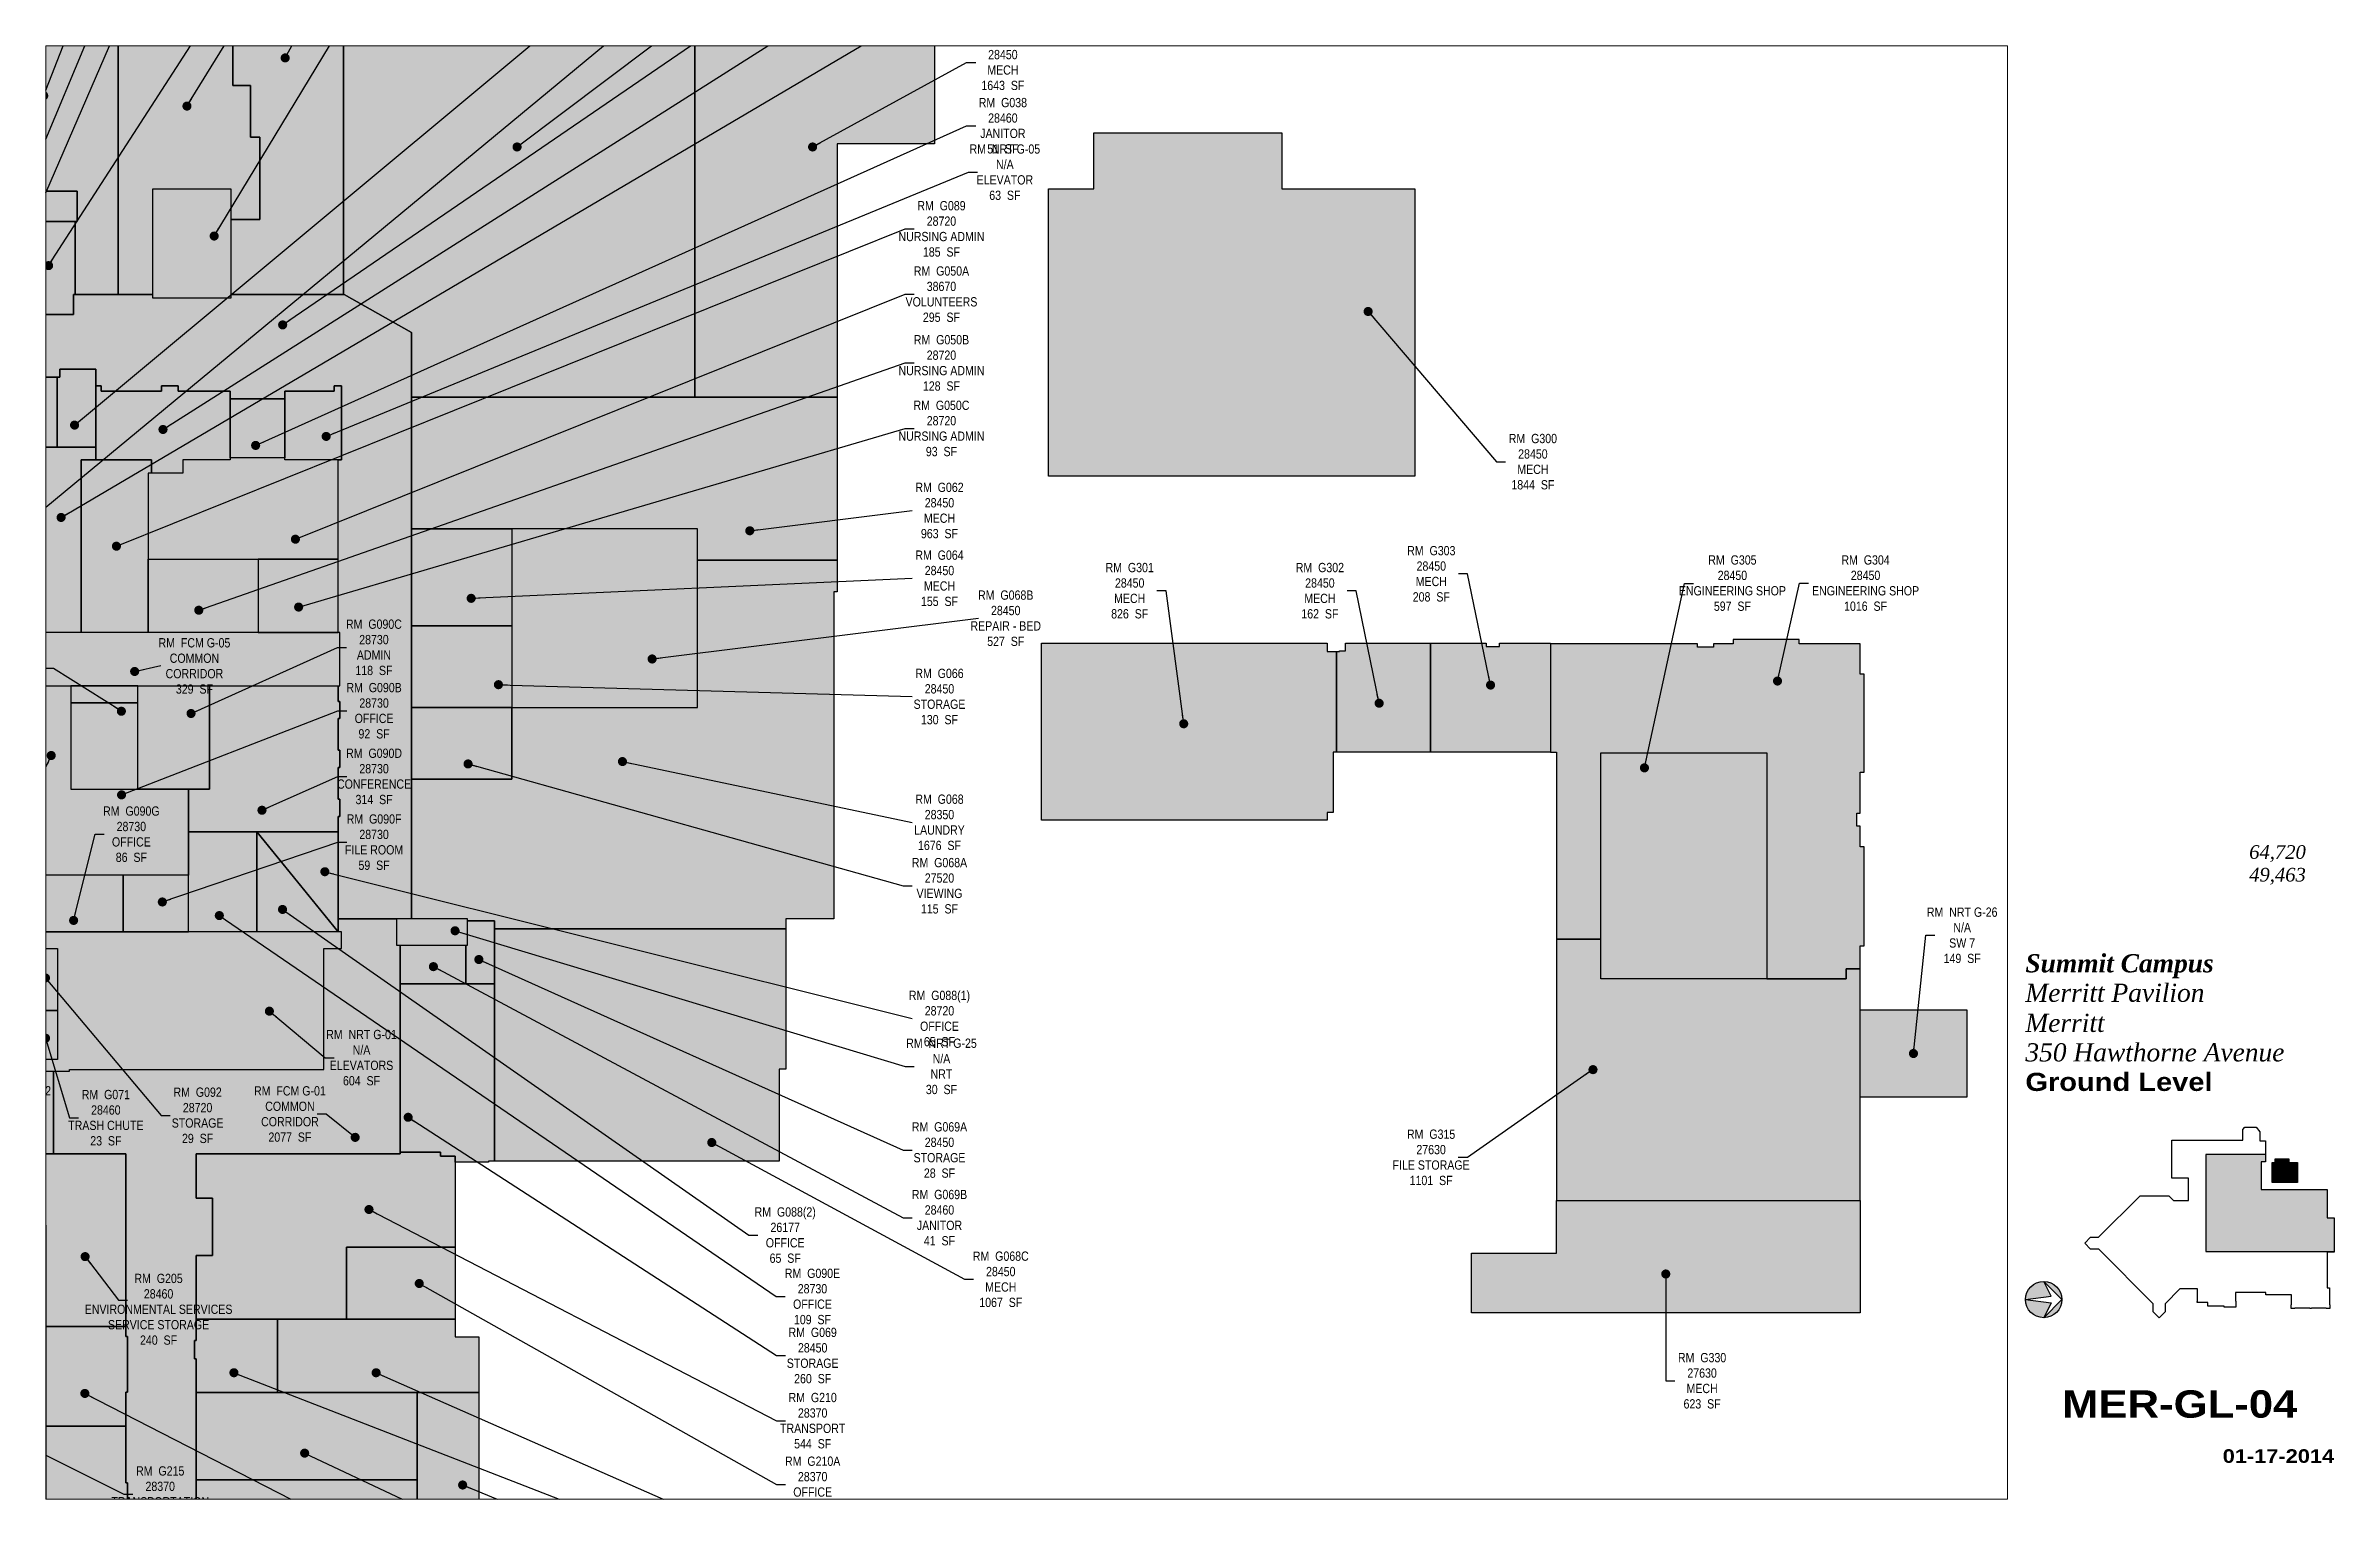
# Paper-space layout '04' of a CAD drawing. Header units: inches. Extents: x 0.9 to 16.7, y 0.5 to 10.5.
# The model-space entities are those that its viewports show. They can reach past a viewport. Long polylines and large blocks are cut down to what shows.
import ezdxf
from ezdxf.enums import TextEntityAlignment as Align

# ---------------------------------------------------------------- set-up
doc = ezdxf.new("R2010")
doc.units = ezdxf.units.IN
doc.header["$LTSCALE"] = 48
doc.header["$MEASUREMENT"] = 0
for name, color, linetype in [('0-LABEL', 3, 'Continuous'), ('1-NRT', 200, 'Continuous'), ('1-NRT-PTN', 253, 'Continuous'), ('3-FCM', 190, 'Continuous'), ('3-FCM-PTN', 9, 'Continuous'), ('4-OCC', 6, 'Continuous'), ('4-OCC-PTN', 95, 'Continuous'), ('T-8', 8, 'Continuous'), ('T-TEXT-8', 8, 'Continuous'), ('T-TTLB-TEXT', 5, 'Continuous')]:
    doc.layers.add(name, color=color, linetype=linetype)
doc.layers.add('T-VPRT', color=1, linetype='Continuous', plot=False)
doc.styles.add('ArialB', font='')
doc.styles.add('ArialN', font='ARIALN.TTF')
doc.styles.add('TimesI', font='timesi.ttf')
doc.styles.add('TimesIB', font='timesbi.ttf')
doc.styles.get('ArialB').set_extended_font_data('Arial Black')
doc.dimstyles.new('AB-220', dxfattribs={"dimscale": 220, "dimtxt": 0.070312, "dimasz": 0.0625, "dimexe": 0.0625, "dimexo": 0.125, "dimgap": 0.1875, "dimtad": 0, "dimdec": 4, "dimrnd": 0.0625, "dimzin": 0, "dimdsep": 46, "dimlunit": 4, "dimtxsty": 'ArialN', "dimblk": 'ARCHTICK', "dimcen": 0.0625, "dimclrd": 256, "dimclre": 256, "dimclrt": 256, "dimadec": 0, "dimazin": 0, "dimtfac": 1, "dimtdec": 4, "dimtofl": 0, "dimtmove": 2, "dimatfit": 3, "dimldrblk": 'DOT', "dimfxl": 0, "dimfrac": 2, "dimtolj": 1, "dimtzin": 0, "dimlwd": -1, "dimlwe": -1, "dimarcsym": 0})

# ---------------------------------------------------------------- blocks, each defined once
blk = doc.blocks.new('n-arrow')
h = blk.add_hatch(color=256)
h.paths.add_polyline_path([(0, 0.125), (0.125, 0, 0.414214)])
h.paths.add_polyline_path([(0, 0.125, 0.414214), (-0.125, 0), (0.051, 0.022)])
h = blk.add_hatch(color=256)
h.paths.add_polyline_path([(0.051, -0.022), (-0.125, 0, 0.414214), (0, -0.125)])
h.paths.add_polyline_path([(0.125, 0), (0, -0.125, 0.414214)])
for p, q in [((-0.125, 0), (0.051, 0.022)), ((-0.125, 0), (0.051, -0.022)), ((0, 0.125), (0.125, 0)), ((0.051, 0.022), (0, 0.125)), ((0, -0.125), (0.125, 0)), ((0.051, -0.022), (0, -0.125))]:
    blk.add_line(p, q)
blk.add_circle((0, 0), 0.125)
blk = doc.blocks.new('AB-TB-text')
at = {"style": 'TimesI'}
for tag, p in [('GROSS', (1.93, 4.406)), ('USEABLE', (1.93, 4.25))]:
    blk.add_attdef(tag, text='', height=0.0938, dxfattribs=at).set_placement(p, align=Align.RIGHT)
for tag, style, p in [('CAMPUS', 'TimesIB', (0, 3.75)), ('PAVILION', 'TimesI', (0, 3.547)), ('BUILDING', 'TimesI', (0, 3.34)), ('STREET', 'TimesI', (0, 3.137))]:
    blk.add_attdef(tag, text='', height=0.125, dxfattribs=dict(style=style)).set_placement(p, align=Align.TOP_LEFT)
at = {"layer": 'T-TEXT-8', "style": 'ArialB'}
blk.add_attdef('FLOOR', text='', height=0.125, dxfattribs=at).set_placement((0, 2.934), align=Align.TOP_LEFT)
blk.add_attdef('DWG#', text='', height=0.188, dxfattribs=at).set_placement((1.062, 0.749), align=Align.TOP_CENTER)
blk.add_attdef('DATE', text='', height=0.0938, dxfattribs=at).set_placement((2.125, 0.25), align=Align.RIGHT)
blk = doc.blocks.new('_ArchTick')
at = {"const_width": 0.15}
blk.add_lwpolyline([(-0.5, -0.5), (0.5, 0.5)], dxfattribs=at)
blk = doc.blocks.new('_Dot')
at = {"lineweight": -2}
blk.add_line((-0.5, 0), (-1, 0), dxfattribs=at)
at = {"const_width": 0.5}
blk.add_lwpolyline([(-0.25, 0, 1), (0.25, 0, 1)], format="xyb", close=True, dxfattribs=at)

msp = doc.modelspace()

# ---------------------------------------------------------------- hatches: boundary and pattern name
at = {"layer": '1-NRT-PTN'}
for points in [[(2803.1, 3440.9), (2691.3, 3440.9), (2691.3, 3487.4), (2729.7, 3487.4), (2729.7, 3486.9), (2803.1, 3486.9)], [(3035.1, 3079.9), (2963.3, 3079.9), (2963.3, 3059.9), (2915.9, 3059.9), (2915.9, 3079.9), (2831.6, 3079.9), (2831.6, 3192.2), (2839.6, 3192.2), (2839.6, 3184.2), (2930.8, 3184.2), (2930.8, 3192.2), (2956.1, 3192.2), (2956.1, 3184.2), (3035.1, 3184.2)], [(3118, 3079.9), (3118, 3184.2), (3192.4, 3184.2), (3192.4, 3192.2), (3203.6, 3192.2), (3203.6, 3079.9)], [(2734, 2365.5), (2724, 2365.5), (2724, 2340.2), (2773.4, 2340.2), (2773.4, 2172.1), (2724, 2172.1), (2724, 2154.5), (2773.4, 2154.5), (2791.5, 2154.5), (2791.5, 2157.1), (3176.9, 2157.1), (3176.9, 2340.2), (3203.6, 2340.2), (3203.6, 2365.5), (2734, 2365.5)], [(3286.9, 2345.3), (3394.4, 2345.3), (3394.4, 2385.1), (3286.9, 2385.1)], [(5664.5, 2115.1), (5502.9, 2115.1), (5502.9, 2247.6), (5664.5, 2247.6)]]:
    msp.add_hatch(color=256, dxfattribs=at).paths.add_polyline_path(points)
at = {"layer": '3-FCM-PTN'}
for points in [[(2448.8, 3294.6), (2442.2, 3294.6), (2442.2, 3299.9), (2797.9, 3299.9), (2797.9, 3330.5), (2917.3, 3330.5), (2917.3, 3325.2), (3036.3, 3325.2), (3036.3, 3330.5), (3207.7, 3330.5), (3309.6, 3273), (3309.6, 2385.1), (3286.9, 2385.1), (3198.4, 2385.1), (3198.4, 2540.4), (3201, 2540.4), (3201, 2566.4), (3198.4, 2566.4), (3198.4, 2614.4), (3201, 2614.4), (3201, 2640.4), (3198.4, 2640.4), (3198.4, 2688.4), (3201, 2688.4), (3201, 2714.4), (3198.4, 2714.4), (3198.4, 2738), (3201, 2738), (3201, 2818.7), (3198.4, 2818.7), (3198.4, 3079.9), (3203.6, 3079.9), (3203.6, 3191.9), (3192.4, 3192.2), (3192.4, 3184.2), (3118, 3184.2), (3118, 3172.2), (3035.1, 3172.2), (3035.1, 3184.2), (2956.1, 3184.2), (2956.1, 3192.2), (2930.8, 3192.2), (2930.8, 3184.2), (2839.6, 3184.2), (2839.6, 3192.2), (2831.6, 3192.2), (2831.6, 3217.2), (2777.1, 3217.2), (2777.1, 3205.2), (2694.1, 3205.2), (2694.1, 3217.2), (2448.8, 3217.2)], [(2613.4, 2738), (3201, 2738), (3201, 2818.7), (2613.4, 2818.7)], [(2615.8, 2451.6), (2729, 2451.6), (2729, 2365.5), (2724, 2365.5), (2724, 2340.2), (2729.3, 2340.2), (2729.3, 2172.1), (2724, 2172.1), (2724, 2154.5), (2767.6, 2154.5), (2767.6, 2029.7), (2729.3, 2029.7), (2729.3, 1921.7), (2641.2, 1921.7), (2641.2, 1915.2), (2613.6, 1915.2), (2613.6, 2025.3), (2621, 2025.3), (2621, 2107.8), (2615.8, 2107.8), (2615.9, 2451.6)], [(3201.5, 332.6), (3201.5, 228.9), (3074.9, 228.9), (3074.9, 334.4), (2876.4, 334.4), (2877.2, 957.6), (2879.8, 957.6), (2879.8, 1013.6), (2877.2, 1013.6), (2877.2, 1447.8), (2879.8, 1447.8), (2879.8, 1531.8), (2877.2, 1531.8), (2877.2, 1668.9), (2879.8, 1668.9), (2879.8, 1752.9), (2877.2, 1752.9), (2877.2, 2029.7), (2767.6, 2029.7), (2767.6, 2154.5), (2791.5, 2154.5), (2791.5, 2157.1), (3176.9, 2157.1), (3176.9, 2340.2), (3203.6, 2340.2), (3203.6, 2365.5), (3198.4, 2365.5), (3198.4, 2385.1), (3286.9, 2385.1), (3286.9, 2345.3), (3292.2, 2345.3), (3292.2, 2029.7), (2983.4, 2029.7), (2983.4, 1962.7), (3008.2, 1962.7), (3008.2, 1875.7), (2983.4, 1875.7), (2983.4, 1747.1), (2980.8, 1747.1), (2980.8, 1719.1), (2983.4, 1719.1), (2983.4, 544.3), (2990.2, 544.3), (2990.2, 407.7), (3137.6, 407.7), (3137.6, 332.6)]]:
    msp.add_hatch(color=256, dxfattribs=at).paths.add_polyline_path(points)
at = {"layer": '4-OCC-PTN'}
for color, points in [(50, [(2800.5, 3330.5), (2800.5, 3440.9), (2803.1, 3440.9), (2803.1, 3486.9), (2729.7, 3486.9), (2729.7, 3487.4), (2691.3, 3487.4), (2691.3, 3484.2), (2645.8, 3484.2), (2646, 3646.9), (2695.5, 3646.9), (2695.5, 3973.6), (2705.7, 3973.6), (2705.7, 3983.4), (2865.5, 3983.4), (2865.5, 3330.5)]), (63, [(2865.5, 3330.5), (2865.5, 3983.4), (2938.7, 3983.4), (2938.7, 3973.6), (2959.1, 3973.6), (2959.1, 3983.4), (3039, 3983.4), (3039, 3646.9), (3066, 3646.9), (3066, 3568.5), (3079.7, 3568.5), (3079.7, 3443.6), (3036.3, 3443.6), (3036.3, 3489.8), (2917.3, 3489.8), (2917.3, 3330.5)]), (202, [(3036.3, 3330.5), (3036.3, 3443.6), (3079.7, 3443.6), (3079.7, 3568.5), (3066, 3568.5), (3066, 3646.9), (3039, 3646.9), (3039, 3983.4), (3206.4, 3983.4), (3206.4, 3330.5)]), (55, [(3206.4, 3330.5), (3206.4, 3983.4), (3437.4, 3983.4), (3437.4, 3973.6), (3457.7, 3973.6), (3457.7, 3983.4), (3738.4, 3983.4), (3738.4, 3175.1), (3309.6, 3175.1), (3309.6, 3273), (3207.7, 3330.5)]), (55, [(3738.4, 3175.1), (3738.4, 3983.4), (3787.5, 3983.4), (3787.5, 3973.6), (3807.8, 3973.6), (3807.8, 3983.4), (3887.7, 3983.4), (3887.7, 3973.6), (3908.1, 3973.6), (3908.1, 3983.4), (4101.4, 3983.4), (4101.4, 3558.2), (3954.3, 3558.2), (3954.3, 3175.1)]), (55, [(4342.9, 3575.1), (4627.6, 3575.1), (4627.6, 3490.4), (4828.5, 3490.4), (4828.5, 3055.1), (4274, 3055.1), (4274, 3490.4), (4342.9, 3490.4)]), (63, [(2917.3, 3325.2), (3036.3, 3325.2), (3036.3, 3489.8), (2917.3, 3489.8)]), (50, [(2670.1, 3299.9), (2670.1, 3445), (2691.3, 3445), (2691.3, 3440.9), (2800.5, 3440.9), (2800.5, 3330.5), (2797.9, 3330.5), (2797.9, 3299.9)]), (55, [(2451, 3099.4), (2451, 3217.2), (2694.1, 3217.2), (2694.1, 3205.2), (2773.1, 3205.2), (2773.1, 3099.4)]), (62, [(2773.1, 3099.4), (2773.1, 3205.2), (2777.1, 3205.2), (2777.1, 3217.2), (2831.6, 3217.2), (2831.6, 3099.4)]), (201, [(3035.1, 3172.2), (3118, 3172.2), (3118, 3082.9), (3035.1, 3082.9)]), (55, [(3309.6, 3175.1), (3954.3, 3175.1), (3954.3, 2928), (3742.4, 2928), (3742.4, 2975.6), (3309.6, 2975.6)]), (16, [(2723.1, 3099.4), (2831.6, 3099.4), (2831.6, 3079.9), (2809.6, 3079.9), (2809.6, 2818.7), (2723.1, 2818.7)]), (55, [(3309.6, 2975.6), (3461.6, 2975.6), (3461.6, 2828.6), (3309.6, 2828.6)]), (55, [(3742.4, 2975.6), (3461.6, 2975.6), (3461.6, 2705.4), (3742.4, 2705.4)]), (131, [(3309.6, 2596.6), (3461.6, 2596.6), (3461.6, 2705.4), (3742.4, 2705.4), (3742.4, 2928), (3954.3, 2928), (3954.3, 2880.1), (3949.2, 2880.1), (3949.2, 2385.1), (3876.4, 2385.1), (3876.4, 2369.9), (3435.2, 2369.9), (3435.2, 2382.4), (3394.4, 2382.4), (3394.4, 2385.1), (3309.6, 2385.1)]), (55, [(3309.6, 2828.6), (3461.6, 2828.6), (3461.6, 2705.4), (3309.6, 2705.4)]), (55, [(5502.9, 2309.7), (5502.9, 2344.4), (5508.9, 2344.4), (5508.9, 2494.4), (5502.9, 2494.4), (5502.9, 2525.4), (5497.9, 2525.4), (5497.9, 2545.4), (5502.9, 2545.4), (5502.9, 2607.4), (5508.9, 2607.4), (5508.9, 2755.4), (5502.9, 2755.4), (5502.9, 2801.7), (5477.9, 2801.7), (5435.9, 2801.7), (5410.9, 2801.7), (5410.9, 2808.2), (5310.9, 2808.2), (5310.9, 2801.7), (5280.9, 2801.7), (5280.9, 2796.5), (5256.9, 2796.5), (5256.9, 2801.7), (5127.9, 2801.7), (5043.4, 2801.7), (5034.4, 2801.7), (5034.4, 2637.8), (5043.4, 2637.8), (5043.4, 2354.7), (5110.4, 2354.7), (5110.4, 2636.7), (5361.9, 2636.7), (5361.9, 2294.7), (5481.9, 2294.7), (5481.9, 2309.7)]), (55, [(4263.7, 2534.4), (4263.7, 2802.7), (4695.9, 2802.7), (4695.9, 2789.7), (4709.9, 2789.7), (4709.9, 2637.8), (4704.9, 2637.8), (4704.9, 2546.4), (4695.9, 2546.4), (4695.9, 2534.4)]), (55, [(4709.9, 2637.8), (4709.9, 2789.7), (4714.9, 2789.7), (4714.9, 2790.7), (4723.9, 2790.7), (4723.9, 2802.7), (4852.4, 2802.7), (4852.4, 2637.8)]), (55, [(4852.4, 2637.8), (4852.4, 2802.7), (4936.9, 2802.7), (4936.9, 2797.5), (4956.9, 2797.5), (4956.9, 2802.7), (5034.4, 2802.7), (5034.4, 2637.8)]), (222, [(2793.8, 2581.5), (2971.8, 2581.5), (2971.8, 2451.6), (2729, 2451.6), (2613.5, 2451.6), (2613.5, 2738), (2793.8, 2738)]), (222, [(2793.8, 2712.4), (2895.2, 2712.4), (2895.2, 2738), (2793.8, 2738)]), (222, [(2895.2, 2738), (3003.6, 2738), (3003.6, 2581.5), (2895.2, 2581.5)]), (222, [(2971.8, 2560.4), (2971.8, 2581.5), (3003.6, 2581.5), (3003.6, 2738), (3198.4, 2738), (3198.4, 2714.4), (3201, 2714.4), (3201, 2688.4), (3198.4, 2688.4), (3198.4, 2640.4), (3201, 2640.4), (3201, 2614.4), (3198.4, 2614.4), (3198.4, 2566.4), (3201, 2566.4), (3201, 2540.4), (3198.4, 2540.4), (3198.4, 2517.1), (2971.8, 2517.1), (2971.8, 2560.4)]), (222, [(2793.8, 2581.5), (2895.2, 2581.5), (2895.2, 2712.4), (2793.8, 2712.4)]), (11, [(3309.6, 2705.4), (3461.6, 2705.4), (3461.6, 2596.6), (3309.6, 2596.6)]), (55, [(5110.4, 2354.7), (5110.4, 2636.7), (5361.9, 2636.7), (5361.9, 2294.7), (5110.4, 2294.7)]), (222, [(2971.8, 2517.1), (3075.5, 2517.1), (3075.5, 2365.5), (2971.8, 2365.5)]), (16, [(3198.4, 2365.5), (3126.4, 2454.3), (3075.5, 2517.1), (3198.4, 2517.1)]), (105, [(3075.5, 2517.1), (3198.4, 2365.5), (3075.5, 2365.5)]), (222, [(2873, 2365.5), (2873, 2451.6), (2729, 2451.6), (2729, 2365.5), (2873, 2365.5)]), (222, [(2873, 2449), (2873, 2365.5), (2971.8, 2365.5), (2971.8, 2451.6), (2873, 2451.6)]), (55, [(3391.8, 2286.8), (3391.8, 2345.3), (3394.4, 2345.3), (3394.4, 2382.4), (3435.2, 2382.4), (3435.2, 2286.8)]), (55, [(3435.2, 2018.6), (3435.2, 2369.9), (3876.4, 2369.9), (3876.4, 2157.7), (3866.4, 2157.7), (3866.4, 2018.6)]), (10, [(2729.3, 2340.2), (2773.4, 2340.2), (2773.4, 2246.5), (2729.3, 2246.5)]), (201, [(3292.2, 2345.3), (3391.8, 2345.3), (3391.8, 2286.8), (3292.2, 2286.8)]), (150, [(5502.9, 1959), (5502.9, 2309.7), (5481.9, 2309.7), (5481.9, 2294.7), (5110.4, 2294.7), (5110.4, 2354.7), (5043.4, 2354.7), (5043.4, 1959)]), (55, [(3292.2, 2286.8), (3435.2, 2286.8), (3435.2, 2018.6), (3426.2, 2018.6), (3426.2, 2016.9), (3393.9, 2016.9), (3375.9, 2016.9), (3375.9, 2025.9), (3353.4, 2025.9), (3353.4, 2032.3), (3292.2, 2032.3)]), (201, [(2729.3, 2246.5), (2773.4, 2246.5), (2773.4, 2172.1), (2729.3, 2172.1)]), (201, [(2756.2, 1768.1), (2756.2, 1921.7), (2729.3, 1921.7), (2729.3, 2029.7), (2877.2, 2029.7), (2877.2, 1768.1)]), (58, [(3375.9, 1888.3), (3211.4, 1888.3), (3211.4, 1779.3), (2983.4, 1779.3), (2983.4, 1875.7), (3008.2, 1875.7), (3008.2, 1962.7), (2983.4, 1962.7), (2983.4, 2029.7), (3292.2, 2029.7), (3292.2, 2032.3), (3353.4, 2032.3), (3353.4, 2025.9), (3375.9, 2025.9)]), (55, [(5043.4, 1959), (5502.9, 1959), (5502.9, 1789), (4914.4, 1789), (4914.4, 1879), (5043.4, 1879)]), (58, [(2641.2, 1915.2), (2567.9, 1915.2), (2567.9, 1491.8), (2756.2, 1491.8), (2756.2, 1921.7), (2641.2, 1921.7)]), (58, [(3211.4, 1888.3), (3375.9, 1888.3), (3375.9, 1779.3), (3211.4, 1779.3)]), (201, [(2756.2, 1768.1), (2877.2, 1768.1), (2877.2, 1752.9), (2879.8, 1752.9), (2879.8, 1668.9), (2877.2, 1668.9), (2877.2, 1617.1), (2756.2, 1617.1)]), (58, [(3106.5, 1779.3), (3106.5, 1668.4), (2983.4, 1668.5), (2983.4, 1719.1), (2980.8, 1719.1), (2980.8, 1747.1), (2983.4, 1747.1), (2983.4, 1779.3)]), (58, [(3411.4, 1668.5), (3106.5, 1668.4), (3106.5, 1779.3), (3375.9, 1779.3), (3375.9, 1752.8), (3411.4, 1752.8)]), (201, [(3318, 1535.9), (2983.4, 1535.9), (2983.4, 1668.5), (3318, 1668.5)]), (201, [(3411.4, 1408.7), (3318, 1408.7), (3318, 1668.5), (3411.4, 1668.5), (3411.4, 1493.3), (3404.2, 1493.3), (3404.2, 1467.3), (3411.4, 1467.3)]), (201, [(2756.2, 1617.1), (2877.2, 1617.1), (2877.2, 1531.8), (2879.8, 1531.8), (2879.8, 1447.8), (2877.2, 1447.8), (2877.2, 1413.4), (2756.2, 1413.4)]), (201, [(2983.4, 1535.9), (3318, 1535.9), (3318, 1360.7), (2983.4, 1360.7)])]:
    msp.add_hatch(color=color, dxfattribs=at).paths.add_polyline_path(points)
h = msp.add_hatch(color=16, dxfattribs=at)
h.dxf.hatch_style = 1
h.paths.add_polyline_path([(2809.6, 3079.9), (2915.9, 3079.9), (2915.9, 3059.9), (2911, 3059.9), (2911, 2818.7), (2809.6, 2818.7)])
h = msp.add_hatch(color=63, dxfattribs=at)
h.dxf.hatch_style = 1
h.paths.add_polyline_path([(2911, 2929.5), (3198.4, 2929.5), (3198.4, 3079.9), (3118, 3079.9), (3118, 3082.9), (3035.1, 3082.9), (3035.1, 3079.9), (2963.3, 3079.9), (2963.3, 3059.9), (2911, 3059.9)])
h = msp.add_hatch(color=16, dxfattribs=at)
h.dxf.hatch_style = 1
h.paths.add_polyline_path([(2911, 2818.7), (2911, 2929.5), (3077.2, 2929.5), (3077.2, 2818.7), (2911, 2818.7)])
h = msp.add_hatch(color=16, dxfattribs=at)
h.dxf.hatch_style = 1
h.paths.add_polyline_path([(3077.2, 2929.5), (3077.2, 2818.7), (3198.4, 2818.7), (3198.4, 2929.5), (3077.2, 2929.5)])

# ---------------------------------------------------------------- linework, layer by layer
at = {"layer": '1-NRT'}
for points in [[(2803.1, 3440.9), (2691.3, 3440.9), (2691.3, 3487.4), (2729.7, 3487.4), (2729.7, 3486.9), (2803.1, 3486.9)], [(3035.1, 3079.9), (2963.3, 3079.9), (2963.3, 3059.9), (2915.9, 3059.9), (2915.9, 3079.9), (2831.6, 3079.9), (2831.6, 3192.2), (2839.6, 3192.2), (2839.6, 3184.2), (2930.8, 3184.2), (2930.8, 3192.2), (2956.1, 3192.2), (2956.1, 3184.2), (3035.1, 3184.2)], [(3118, 3079.9), (3118, 3184.2), (3192.4, 3184.2), (3192.4, 3192.2), (3203.6, 3192.2), (3203.6, 3079.9)], [(2734, 2365.5), (2724, 2365.5), (2724, 2340.2), (2773.4, 2340.2), (2773.4, 2172.1), (2724, 2172.1), (2724, 2154.5), (2773.4, 2154.5), (2773.4, 2154.5), (2791.5, 2154.5), (2791.5, 2157.1), (3176.9, 2157.1), (3176.9, 2340.2), (3203.6, 2340.2), (3203.6, 2365.5), (2734, 2365.5)], [(3286.9, 2345.3), (3394.4, 2345.3), (3394.4, 2385.1), (3286.9, 2385.1)], [(5664.5, 2115.1), (5502.9, 2115.1), (5502.9, 2247.6), (5664.5, 2247.6)]]:
    msp.add_lwpolyline(points, close=True, dxfattribs=at)
at = {"layer": '3-FCM'}
for points in [[(2442.2, 3299.9), (2797.9, 3299.9), (2797.9, 3330.5), (2917.3, 3330.5), (2917.3, 3325.2), (3036.3, 3325.2), (3036.3, 3330.5), (3207.7, 3330.5), (3309.6, 3273), (3309.6, 2385.1), (3286.9, 2385.1), (3198.4, 2385.1), (3198.4, 2540.4), (3201, 2540.4), (3201, 2566.4), (3198.4, 2566.4), (3198.4, 2614.4), (3201, 2614.4), (3201, 2640.4), (3198.4, 2640.4), (3198.4, 2688.4), (3201, 2688.4), (3201, 2714.4), (3198.4, 2714.4), (3198.4, 2738), (3201, 2738), (3201, 2818.7), (3198.4, 2818.7), (3198.4, 3079.9), (3203.6, 3079.9), (3203.6, 3191.9), (3192.4, 3192.2), (3192.4, 3184.2), (3118, 3184.2), (3118, 3172.2), (3035.1, 3172.2), (3035.1, 3184.2), (2956.1, 3184.2), (2956.1, 3192.2), (2930.8, 3192.2), (2930.8, 3184.2), (2839.6, 3184.2), (2839.6, 3192.2), (2831.6, 3192.2), (2831.6, 3217.2), (2777.1, 3217.2), (2777.1, 3205.2), (2694.1, 3205.2)], [(2879.8, 1447.8), (2879.8, 1531.8), (2877.2, 1531.8), (2877.2, 1668.9), (2879.8, 1668.9), (2879.8, 1752.9), (2877.2, 1752.9), (2877.2, 2029.7), (2767.6, 2029.7), (2767.6, 2154.5), (2791.5, 2154.5), (2791.5, 2157.1), (3176.9, 2157.1), (3176.9, 2340.2), (3203.6, 2340.2), (3203.6, 2365.5), (3198.4, 2365.5), (3198.4, 2385.1), (3286.9, 2385.1), (3286.9, 2345.3), (3292.2, 2345.3), (3292.2, 2029.7), (2983.4, 2029.7), (2983.4, 1962.7), (3008.2, 1962.7), (3008.2, 1875.7), (2983.4, 1875.7), (2983.4, 1747.1), (2980.8, 1747.1), (2980.8, 1719.1), (2983.4, 1719.1), (2983.4, 544.3)]]:
    msp.add_lwpolyline(points, dxfattribs=at)
for points in [[(2613.4, 2738), (3201, 2738), (3201, 2818.7), (2613.4, 2818.7), (2613.4, 2738)], [(2615.8, 2451.6), (2729, 2451.6), (2729, 2365.5), (2724, 2365.5), (2724, 2340.2), (2729.3, 2340.2), (2729.3, 2172.1), (2724, 2172.1), (2724, 2154.5), (2767.6, 2154.5), (2767.6, 2029.7), (2729.3, 2029.7), (2729.3, 1921.7), (2641.2, 1921.7), (2641.2, 1915.2), (2613.6, 1915.2), (2613.6, 2025.3), (2621, 2025.3), (2621, 2107.8), (2615.8, 2107.8), (2615.9, 2451.6)]]:
    msp.add_lwpolyline(points, close=True, dxfattribs=at)
at = {"layer": '4-OCC'}
for points in [[(2800.5, 3330.5), (2800.5, 3440.9), (2803.1, 3440.9), (2803.1, 3486.9), (2729.7, 3486.9), (2729.7, 3487.4), (2691.3, 3487.4), (2691.3, 3484.2), (2645.8, 3484.2), (2646, 3646.9), (2695.5, 3646.9), (2695.5, 3973.6), (2705.7, 3973.6), (2705.7, 3983.4), (2865.5, 3983.4), (2865.5, 3330.5)], [(2865.5, 3330.5), (2865.5, 3983.4), (2938.7, 3983.4), (2938.7, 3973.6), (2959.1, 3973.6), (2959.1, 3983.4), (3039, 3983.4), (3039, 3646.9), (3066, 3646.9), (3066, 3568.5), (3079.7, 3568.5), (3079.7, 3443.6), (3036.3, 3443.6), (3036.3, 3489.8), (2917.3, 3489.8), (2917.3, 3330.5)], [(3036.3, 3330.5), (3036.3, 3443.6), (3079.7, 3443.6), (3079.7, 3568.5), (3066, 3568.5), (3066, 3646.9), (3039, 3646.9), (3039, 3983.4), (3206.4, 3983.4), (3206.4, 3330.5)], [(3206.4, 3330.5), (3206.4, 3983.4), (3437.4, 3983.4), (3437.4, 3973.6), (3457.7, 3973.6), (3457.7, 3983.4), (3738.4, 3983.4), (3738.4, 3175.1), (3309.6, 3175.1), (3309.6, 3273), (3207.7, 3330.5)], [(3738.4, 3175.1), (3738.4, 3983.4), (3787.5, 3983.4), (3787.5, 3973.6), (3807.8, 3973.6), (3807.8, 3983.4), (3887.7, 3983.4), (3887.7, 3973.6), (3908.1, 3973.6), (3908.1, 3983.4), (4101.4, 3983.4), (4101.4, 3558.2), (3954.3, 3558.2), (3954.3, 3175.1)], [(4342.9, 3575.1), (4627.6, 3575.1), (4627.6, 3490.4), (4828.5, 3490.4), (4828.5, 3055.1), (4274, 3055.1), (4274, 3490.4), (4342.9, 3490.4)], [(2917.3, 3325.2), (3036.3, 3325.2), (3036.3, 3489.8), (2917.3, 3489.8)], [(2670.1, 3299.9), (2670.1, 3445), (2691.3, 3445), (2691.3, 3440.9), (2800.5, 3440.9), (2800.5, 3330.5), (2797.9, 3330.5), (2797.9, 3299.9)], [(2451, 3099.4), (2451, 3217.2), (2451, 3217.2), (2451, 3217.2), (2694.1, 3217.2), (2694.1, 3205.2), (2773.1, 3205.2), (2773.1, 3099.4)], [(2773.1, 3099.4), (2773.1, 3205.2), (2777.1, 3205.2), (2777.1, 3217.2), (2831.6, 3217.2), (2831.6, 3099.4)], [(3035.1, 3172.2), (3118, 3172.2), (3118, 3082.9), (3035.1, 3082.9)], [(3309.6, 3175.1), (3954.3, 3175.1), (3954.3, 2928), (3742.4, 2928), (3742.4, 2975.6), (3309.6, 2975.6)], [(2723.1, 3099.4), (2831.6, 3099.4), (2831.6, 3079.9), (2809.6, 3079.9), (2809.6, 2818.7), (2723.1, 2818.7), (2723.1, 3099.4)], [(2809.6, 3079.9), (2915.9, 3079.9), (2915.9, 3059.9), (2911, 3059.9), (2911, 2818.7), (2809.6, 2818.7), (2809.6, 3079.9)], [(2911, 2929.5), (3198.4, 2929.5), (3198.4, 3079.9), (3118, 3079.9), (3118, 3082.9), (3035.1, 3082.9), (3035.1, 3079.9), (2963.3, 3079.9), (2963.3, 3059.9), (2911, 3059.9), (2911, 2929.5)], [(3309.6, 2975.6), (3461.6, 2975.6), (3461.6, 2828.6), (3309.6, 2828.6)], [(3742.4, 2975.6), (3461.6, 2975.6), (3461.6, 2705.4), (3742.4, 2705.4)], [(2911, 2818.7), (2911, 2929.5), (3077.2, 2929.5), (3077.2, 2818.7), (2911, 2818.7)], [(3077.2, 2929.5), (3077.2, 2818.7), (3198.4, 2818.7), (3198.4, 2929.5), (3077.2, 2929.5)], [(3309.6, 2596.6), (3461.6, 2596.6), (3461.6, 2705.4), (3742.4, 2705.4), (3742.4, 2928), (3954.3, 2928), (3954.3, 2880.1), (3949.2, 2880.1), (3949.2, 2385.1), (3876.4, 2385.1), (3876.4, 2369.9), (3435.2, 2369.9), (3435.2, 2382.4), (3394.4, 2382.4), (3394.4, 2385.1), (3309.6, 2385.1)], [(3309.6, 2828.6), (3461.6, 2828.6), (3461.6, 2705.4), (3309.6, 2705.4)], [(5502.9, 2309.7), (5502.9, 2344.4), (5502.9, 2344.4), (5508.9, 2344.4), (5508.9, 2494.4), (5502.9, 2494.4), (5502.9, 2525.4), (5497.9, 2525.4), (5497.9, 2545.4), (5502.9, 2545.4), (5502.9, 2607.4), (5508.9, 2607.4), (5508.9, 2755.4), (5502.9, 2755.4), (5502.9, 2801.7), (5477.9, 2801.7), (5477.9, 2801.7), (5435.9, 2801.7), (5435.9, 2801.7), (5410.9, 2801.7), (5410.9, 2808.2), (5310.9, 2808.2), (5310.9, 2801.7), (5280.9, 2801.7), (5280.9, 2796.5), (5256.9, 2796.5), (5256.9, 2801.7), (5127.9, 2801.7), (5043.4, 2801.7), (5043.4, 2801.7), (5034.4, 2801.7), (5034.4, 2637.8), (5043.4, 2637.8), (5043.4, 2354.7), (5110.4, 2354.7), (5110.4, 2636.7), (5361.9, 2636.7), (5361.9, 2294.7), (5481.9, 2294.7), (5481.9, 2309.7), (5502.9, 2309.7)], [(4263.7, 2534.4), (4263.7, 2802.7), (4695.9, 2802.7), (4695.9, 2789.7), (4709.9, 2789.7), (4709.9, 2637.8), (4704.9, 2637.8), (4704.9, 2546.4), (4695.9, 2546.4), (4695.9, 2534.4)], [(4709.9, 2637.8), (4709.9, 2789.7), (4714.9, 2789.7), (4714.9, 2790.7), (4723.9, 2790.7), (4723.9, 2802.7), (4852.4, 2802.7), (4852.4, 2637.8)], [(4852.4, 2637.8), (4852.4, 2802.7), (4936.9, 2802.7), (4936.9, 2797.5), (4956.9, 2797.5), (4956.9, 2802.7), (5034.4, 2802.7), (5034.4, 2637.8)], [(2793.8, 2581.5), (2971.8, 2581.5), (2971.8, 2451.6), (2729, 2451.6), (2613.5, 2451.6), (2613.4, 2738), (2793.8, 2738), (2793.8, 2581.5)], [(2793.8, 2712.4), (2895.2, 2712.4), (2895.2, 2738), (2793.8, 2738), (2793.8, 2712.4)], [(2895.2, 2738), (3003.6, 2738), (3003.6, 2581.5), (2895.2, 2581.5)], [(2971.8, 2560.4), (2971.8, 2581.5), (3003.6, 2581.5), (3003.6, 2738), (3003.6, 2738), (3198.4, 2738), (3198.4, 2714.4), (3201, 2714.4), (3201, 2688.4), (3198.4, 2688.4), (3198.4, 2640.4), (3201, 2640.4), (3201, 2614.4), (3198.4, 2614.4), (3198.4, 2566.4), (3201, 2566.4), (3201, 2540.4), (3198.4, 2540.4), (3198.4, 2517.1), (2971.8, 2517.1), (2971.8, 2560.4)], [(2793.8, 2581.5), (2895.2, 2581.5), (2895.2, 2712.4), (2793.8, 2712.4), (2793.8, 2581.5)], [(3309.6, 2705.4), (3461.6, 2705.4), (3461.6, 2596.6), (3309.6, 2596.6)], [(5110.4, 2354.7), (5110.4, 2636.7), (5361.9, 2636.7), (5361.9, 2294.7), (5110.4, 2294.7), (5110.4, 2354.7)], [(2971.8, 2517.1), (3075.5, 2517.1), (3075.5, 2365.5), (2971.8, 2365.5), (2971.8, 2517.1)], [(3198.4, 2365.5), (3126.4, 2454.3), (3075.5, 2517.1), (3198.4, 2517.1)], [(3075.5, 2517.1), (3198.4, 2365.5), (3075.5, 2365.5)], [(2873, 2365.5), (2873, 2451.6), (2729, 2451.6), (2729, 2365.5), (2873, 2365.5)], [(2873, 2449), (2873, 2365.5), (2971.8, 2365.5), (2971.8, 2451.6), (2873, 2451.6), (2873, 2449)], [(3391.8, 2286.8), (3391.8, 2345.3), (3394.4, 2345.3), (3394.4, 2382.4), (3435.2, 2382.4), (3435.2, 2286.8)], [(3435.2, 2018.6), (3435.2, 2369.9), (3876.4, 2369.9), (3876.4, 2157.7), (3866.4, 2157.7), (3866.4, 2018.6)], [(2729.3, 2340.2), (2773.4, 2340.2), (2773.4, 2246.5), (2729.3, 2246.5), (2729.3, 2340.2)], [(3292.2, 2345.3), (3391.8, 2345.3), (3391.8, 2286.8), (3292.2, 2286.8)], [(5502.9, 1959), (5502.9, 2309.7), (5481.9, 2309.7), (5481.9, 2294.7), (5110.4, 2294.7), (5110.4, 2354.7), (5043.4, 2354.7), (5043.4, 1959), (5502.9, 1959)], [(3292.2, 2286.8), (3435.2, 2286.8), (3435.2, 2018.6), (3426.2, 2018.6), (3426.2, 2016.9), (3393.9, 2016.9), (3375.9, 2016.9), (3375.9, 2025.9), (3353.4, 2025.9), (3353.4, 2032.3), (3292.2, 2032.3)], [(2729.3, 2246.5), (2773.4, 2246.5), (2773.4, 2172.1), (2729.3, 2172.1)], [(2756.2, 1768.1), (2756.2, 1921.7), (2729.3, 1921.7), (2729.3, 2029.7), (2877.2, 2029.7), (2877.2, 1768.1)], [(3375.9, 1888.3), (3211.4, 1888.3), (3211.4, 1779.3), (2983.4, 1779.3), (2983.4, 1875.7), (3008.2, 1875.7), (3008.2, 1962.7), (2983.4, 1962.7), (2983.4, 2029.7), (3292.2, 2029.7), (3292.2, 2032.3), (3353.4, 2032.3), (3353.4, 2025.9), (3375.9, 2025.9)], [(5043.4, 1959), (5502.9, 1959), (5502.9, 1789), (4914.4, 1789), (4914.4, 1879), (5043.4, 1879), (5043.4, 1959), (5043.4, 1959)], [(2641.2, 1915.2), (2567.9, 1915.2), (2567.9, 1491.8), (2756.2, 1491.8), (2756.2, 1921.7), (2641.2, 1921.7)], [(3211.4, 1888.3), (3375.9, 1888.3), (3375.9, 1779.3), (3211.4, 1779.3)], [(2756.2, 1768.1), (2877.2, 1768.1), (2877.2, 1752.9), (2879.8, 1752.9), (2879.8, 1668.9), (2877.2, 1668.9), (2877.2, 1617.1), (2756.2, 1617.1)], [(3106.5, 1779.3), (3106.5, 1668.4), (2983.4, 1668.5), (2983.4, 1719.1), (2980.8, 1719.1), (2980.8, 1747.1), (2983.4, 1747.1), (2983.4, 1779.3)], [(3411.4, 1668.5), (3106.5, 1668.4), (3106.5, 1779.3), (3375.9, 1779.3), (3375.9, 1752.8), (3411.4, 1752.8)], [(3318, 1535.9), (2983.4, 1535.9), (2983.4, 1668.5), (3318, 1668.5)], [(3411.4, 1408.7), (3318, 1408.7), (3318, 1668.5), (3411.4, 1668.5), (3411.4, 1493.3), (3404.2, 1493.3), (3404.2, 1467.3), (3411.4, 1467.3)], [(2756.2, 1617.1), (2877.2, 1617.1), (2877.2, 1531.8), (2879.8, 1531.8), (2879.8, 1447.8), (2877.2, 1447.8), (2877.2, 1413.4), (2756.2, 1413.4)], [(2983.4, 1535.9), (3318, 1535.9), (3318, 1360.7), (2983.4, 1360.7)]]:
    msp.add_lwpolyline(points, close=True, dxfattribs=at)

# ---------------------------------------------------------------- texts
at = {"layer": '0-LABEL', "char_height": 14, "attachment_point": 5, "style": 'ArialN'}
for s, insert in [('RM  G062A\\P28450\\PMECH\\P1643  SF', (4205, 3681.7)), ('RM  G038\\P28460\\PJANITOR\\P51  SF', (4205, 3585.7)), ('RM  NRT G-05\\PN/A\\PELEVATOR\\P63  SF', (4208, 3515.4)), ('RM  G089\\P28720\\PNURSING ADMIN\\P185  SF', (4112, 3429.6)), ('RM  G050A\\P38670\\PVOLUNTEERS\\P295  SF', (4112, 3330.8)), ('RM  G050B\\P28720\\PNURSING ADMIN\\P128  SF', (4112, 3226.7)), ('RM  G050C\\P28720\\PNURSING ADMIN\\P93  SF', (4112, 3127.5)), ('RM  G300\\P28450\\PMECH\\P1844  SF', (5007.5, 3077.2)), ('RM  G062\\P28450\\PMECH\\P963  SF', (4109, 3003.3)), ('RM  G303\\P28450\\PMECH\\P208  SF', (4853.7, 2907.5)), ('RM  G064\\P28450\\PMECH\\P155  SF', (4109, 2900.7)), ('RM  G301\\P28450\\PMECH\\P826  SF', (4397, 2881.9)), ('RM  G302\\P28450\\PMECH\\P162  SF', (4685, 2881.9)), ('RM  G305\\P28450\\PENGINEERING SHOP\\P597  SF', (5309.6, 2893.4)), ('RM  G304\\P28450\\PENGINEERING SHOP\\P1016  SF', (5511.2, 2893.4)), ('RM  G068B\\P28450\\PREPAIR - BED\\P527  SF', (4209.3, 2840.2)), ('RM  G091\\P28730\\PSTORAGE\\P18  SF', (2712.6, 2764.4)), ('RM  FCM G-05\\PCOMMON\\PCORRIDOR\\P329  SF', (2980.9, 2768)), ('RM  G090C\\P28730\\PADMIN\\P118  SF', (3252.7, 2796.2)), ('RM  G090B\\P28730\\POFFICE\\P92  SF', (3252.9, 2700.2)), ('RM  G066\\P28450\\PSTORAGE\\P130  SF', (4109, 2721.7)), ('RM  G090D\\P28730\\PCONFERENCE\\P314  SF', (3252.9, 2600.8)), ('RM  G068\\P28350\\PLAUNDRY\\P1676  SF', (4109, 2531.3)), ('RM  G090G\\P28730\\POFFICE\\P86  SF', (2885.4, 2513.3)), ('RM  G090F\\P28730\\PFILE ROOM\\P59  SF', (3252.9, 2501.3)), ('RM  G068A\\P27520\\PVIEWING\\P115  SF', (4109, 2435.3)), ('RM  NRT G-26\\PN/A\\PSW 7\\P149  SF', (5657.5, 2360.3)), ('RM  G088(1)\\P28720\\POFFICE\\P65  SF', (4109, 2234.3)), ('RM  NRT G-01\\PN/A\\PELEVATORS\\P604  SF', (3233.9, 2175.1)), ('RM  NRT G-25\\PN/A\\PNRT\\P30  SF', (4112, 2161.9)), ('RM  FCM G-02\\PCOMMON\\PCORRIDOR\\P449  SF', (2709.4, 2089.8)), ('RM  G071\\P28460\\PTRASH CHUTE\\P23  SF', (2846.8, 2084.2)), ('RM  G092\\P28720\\PSTORAGE\\P29  SF', (2985.7, 2087.8)), ('RM  FCM G-01\\PCOMMON\\PCORRIDOR\\P2077  SF', (3125.5, 2089.8)), ('RM  G069A\\P28450\\PSTORAGE\\P28  SF', (4109, 2035.3)), ('RM  G315\\P27630\\PFILE STORAGE\\P1101  SF', (4853.4, 2024.2)), ('RM  G069B\\P28460\\PJANITOR\\P41  SF', (4109, 1932.9)), ('RM  G088(2)\\P26177\\POFFICE\\P65  SF', (3875.4, 1906.5)), ('RM  G068C\\P28450\\PMECH\\P1067  SF', (4201.8, 1839.6)), ('RM  G205\\P28460\\PENVIRONMENTAL SERVICES\\PSERVICE STORAGE\\P240  SF', (2926.6, 1794.2)), ('RM  G090E\\P28730\\POFFICE\\P109  SF', (3916.7, 1813.6)), ('RM  G069\\P28450\\PSTORAGE\\P260  SF', (3917, 1724.2)), ('RM  G330\\P27630\\PMECH\\P623  SF', (5263.7, 1686)), ('RM  G210\\P28370\\PTRANSPORT\\P544  SF', (3917, 1625.6)), ('RM  G210A\\P28370\\POFFICE\\P125  SF', (3917, 1529.2)), ('RM  G215\\P28370\\PTRANSPORTATION\\P558  SF', (2929.1, 1514.5))]:
    msp.add_mtext(s, dxfattribs=dict(at, insert=insert))

# ---------------------------------------------------------------- leaders
at = {"layer": '0-LABEL', "annotation_type": 0, "has_hookline": 1}
for points, hookline_direction, text_width in [([(2594.3, 3376.1), (2963.7, 4371.2), (2977.4, 4371.2)], 0, 162.9), ([(2760.1, 3374), (3382, 4337.9), (3395.8, 4337.9)], 0, 82.6), ([(2752.7, 3631.2), (2998, 4264.1), (3011.8, 4264.1)], 0, 76.8), ([(2799.4, 3132.6), (4150, 4257.7), (4163.8, 4257.7)], 0, 99.9), ([(2969.6, 3615.5), (3354.5, 4241.9), (3368.3, 4241.9)], 0, 143.7), ([(2665.3, 2933.4), (4150, 4161.3), (4163.8, 4161.3)], 0, 71.1), ([(2590.1, 3170.3), (3003.5, 4155.8), (3017.3, 4155.8)], 0, 76.8), ([(3118.3, 3688.4), (3373.9, 4148.4), (3387.7, 4148.4)], 0, 135.2), ([(3469.4, 3553.6), (4150, 4065.7), (4163.8, 4065.7)], 0, 71.1), ([(2747.2, 3464.2), (3001, 4048.9), (3014.8, 4048.9)], 0, 104.9), ([(3010.8, 3418.8), (3389.3, 4043.5), (3403, 4043.5)], 0, 82.6), ([(3114.5, 3284.3), (4153, 3994.9), (4166.8, 3994.9)], 0, 106.7), ([(2933.3, 3126), (4153, 3899.4), (4166.8, 3899.4)], 0, 104.9), ([(2779, 2992.8), (4153, 3802.6), (4166.8, 3802.6)], 0, 201.5), ([(3916.9, 3553.6), (4150, 3681.7), (4163.8, 3681.7)], 0, 82.6), ([(3073.6, 3101.9), (4150, 3585.7), (4163.8, 3585.7)], 0, 71.1), ([(3180.4, 3115.5), (4153, 3515.4), (4166.8, 3515.4)], 0, 105), ([(2862.8, 2949.3), (4057, 3429.6), (4070.8, 3429.6)], 0, 127.5), ([(3133.8, 2959.9), (4057, 3330.8), (4070.8, 3330.8)], 0, 107.8), ([(4758, 3304.6), (4952.5, 3077.2), (4966.2, 3077.2)], 0, 71.1), ([(2987.5, 2852.4), (4057, 3226.7), (4070.8, 3226.7)], 0, 127.5), ([(3138.7, 2857.2), (4057, 3127.5), (4070.8, 3127.5)], 0, 127.5), ([(3821.8, 2972.7), (4067.8, 3003.3)], 0, 71), ([(3399.9, 2870.4), (4067.8, 2900.7)], 0, 71.1), ([(4478.8, 2680.5), (4452, 2881.9), (4438.3, 2881.9)], 1, 68.9), ([(4774.7, 2711.6), (4740, 2881.9), (4726.3, 2881.9)], 1, 71), ([(4943.4, 2739.1), (4908.7, 2907.5), (4895, 2907.5)], 1, 71.1), ([(5176.4, 2613.8), (5237.1, 2893.1), (5250.9, 2893.1)], 0, 160.2), ([(5377.9, 2745.2), (5411.1, 2893.4), (5424.9, 2893.4)], 0, 160.2), ([(3673.9, 2778.6), (4168, 2840.2)], 0, 104.8), ([(2975.8, 2696.1), (3197.7, 2796.2), (3211.4, 2796.2)], 0, 82.8), ([(2870.3, 2699.5), (2767.6, 2764.4), (2753.8, 2764.4)], 1, 76.8), ([(2890.4, 2759.7), (2930.1, 2768.7)], 0, 106.8), ([(3441.2, 2739.7), (4067.8, 2721.7)], 0, 76.8), ([(2870.6, 2572.9), (3197.9, 2700.2), (3211.6, 2700.2)], 0, 81.7), ([(2764, 2632.5), (2732, 2564), (2718.2, 2564)], 1, 91), ([(3083.2, 2549.6), (3197.9, 2600.8), (3211.6, 2600.8)], 0, 110.6), ([(3395.2, 2619.7), (4054, 2435.3), (4067.8, 2435.3)], 0, 82.6), ([(3629, 2623.3), (4067.8, 2531.3)], 0, 75.3), ([(2798, 2382.9), (2830.4, 2513.3), (2844.2, 2513.3)], 0, 83.4), ([(2932.3, 2410.8), (3197.9, 2501.3), (3211.6, 2501.3)], 0, 85.7), ([(3178.4, 2456.6), (4067.8, 2234.3)], 0, 90.5), ([(3018.6, 2390.2), (3861.7, 1813.6), (3875.4, 1813.6)], 0, 81.7), ([(3114.3, 2399.5), (3820.4, 1906.5), (3834.2, 1906.5)], 0, 90.5), ([(2555.8, 2290.8), (2616.4, 2370.6), (2630.2, 2370.6)], 0, 76.8), ([(3375.5, 2367.2), (4057, 2161.9), (4070.8, 2161.9)], 0, 105), ([(5583.7, 2181.4), (5602.5, 2360.3), (5616.3, 2360.3)], 0, 104.9), ([(3411.6, 2323.7), (4054, 2035.3), (4067.8, 2035.3)], 0, 82.6), ([(2755.4, 2295.8), (2930.7, 2087.8), (2944.4, 2087.8)], 0, 76.8), ([(3342.7, 2312.9), (4054, 1932.9), (4067.8, 1932.9)], 0, 81.7), ([(3094.4, 2245.5), (3178.9, 2175.1), (3192.6, 2175.1)], 0, 102.7), ([(2444.7, 2100.5), (2619.4, 2193.1), (2633.1, 2193.1)], 0, 104.9), ([(2755.5, 2204.6), (2791.8, 2084.2), (2805.5, 2084.2)], 0, 112.8), ([(5098.5, 2157), (4908.4, 2024.2), (4894.6, 2024.2)], 1, 114.5), ([(2634, 2126.8), (2654.4, 2089.8), (2668.2, 2089.8)], 0, 106.6), ([(3224.3, 2054.5), (3180.5, 2089.8), (3166.7, 2089.8)], 1, 104.5), ([(3304.5, 2084.9), (3862, 1724.2), (3875.8, 1724.2)], 0, 76.8), ([(3764.2, 2046.7), (4146.8, 1839.6), (4160.6, 1839.6)], 0, 82.8), ([(3245.2, 1945.3), (3862, 1625.6), (3875.8, 1625.6)], 0, 98.2), ([(2815.4, 1874), (2865.7, 1808.3), (2879.4, 1808.3)], 0, 221.5), ([(3321.3, 1833.3), (3862, 1529.2), (3875.8, 1529.2)], 0, 82.6), ([(5208.7, 1847.7), (5208.7, 1686), (5222.4, 1686)], 0, 71.1), ([(3040.7, 1698.2), (3974.4, 1335.2), (3988.1, 1335.2)], 0, 218.8), ([(3256, 1698.2), (3862, 1431.2), (3875.8, 1431.2)], 0, 81.7), ([(2815, 1666.9), (3526.2, 1301.5), (3539.9, 1301.5)], 0, 71.2), ([(2704.4, 1598.8), (2874.1, 1514.5), (2887.8, 1514.5)], 0, 146.2), ([(3147.8, 1576.5), (3974.4, 1185.7), (3988.1, 1185.7)], 0, 110.6), ([(3387, 1528.3), (4115.5, 1229.5), (4129.2, 1229.5)], 0, 82.6), ([(2815, 1489.6), (3525.5, 1089.7), (3539.3, 1089.7)], 0, 71.2)]:
    msp.add_leader(points, dimstyle='AB-220', dxfattribs=dict(at, hookline_direction=hookline_direction, text_width=text_width))

psp = doc.layouts.new('04')

# ---------------------------------------------------------------- hatches: boundary and pattern name
at = {"layer": 'T-8'}
psp.add_hatch(color=256, dxfattribs=at).paths.add_polyline_path([(16.687, 2.437), (16.64, 2.437), (16.64, 2.631), (16.184, 2.631), (16.184, 2.822), (16.215, 2.822), (16.215, 2.871), (15.804, 2.871), (15.804, 2.205), (16.688, 2.205)])
psp.add_hatch(color=256, dxfattribs=at).paths.add_polyline_path([(16.435, 2.816), (16.375, 2.816), (16.375, 2.842), (16.281, 2.842), (16.281, 2.816), (16.261, 2.816), (16.261, 2.678), (16.435, 2.678)], flags=17)

# ---------------------------------------------------------------- linework, layer by layer
for points in [[(15.067, 2.22), (15.011, 2.22), (14.97, 2.261), (15.01, 2.302), (15.065, 2.302), (15.352, 2.588), (15.549, 2.588), (15.582, 2.556), (15.685, 2.556), (15.685, 2.708), (15.571, 2.708), (15.571, 2.971), (16.058, 2.971), (16.058, 3.044), (16.072, 3.059), (16.151, 3.059), (16.176, 3.028), (16.176, 2.966), (16.215, 2.966), (16.215, 2.822), (16.184, 2.822), (16.184, 2.631), (16.64, 2.631), (16.64, 2.437), (16.687, 2.437), (16.688, 2.199), (16.639, 2.199), (16.639, 1.955), (16.643, 1.955), (16.643, 1.954), (16.656, 1.954), (16.656, 1.837), (16.657, 1.837), (16.657, 1.812), (16.632, 1.812), (16.632, 1.814), (16.53, 1.814), (16.53, 1.812), (16.519, 1.812), (16.519, 1.814), (16.417, 1.814), (16.417, 1.813), (16.392, 1.813), (16.392, 1.838), (16.394, 1.838), (16.394, 1.907), (16.216, 1.907), (16.216, 1.922), (16.009, 1.922), (16.009, 1.862), (16.01, 1.862), (16.01, 1.821), (15.929, 1.821), (15.929, 1.829), (15.817, 1.829), (15.817, 1.853), (15.745, 1.853), (15.745, 1.86), (15.747, 1.86), (15.747, 1.947), (15.625, 1.947), (15.523, 1.845), (15.523, 1.789), (15.482, 1.749), (15.442, 1.789), (15.442, 1.845)], [(16.281, 2.816), (16.281, 2.842), (16.375, 2.842), (16.375, 2.816), (16.435, 2.816), (16.435, 2.678), (16.261, 2.678), (16.261, 2.816)]]:
    psp.add_lwpolyline(points, close=True, dxfattribs=at)
psp.add_lwpolyline([(16.215, 2.871), (15.804, 2.871), (15.804, 2.205), (16.688, 2.205)], dxfattribs=at)

# ---------------------------------------------------------------- block references
psp.add_blockref('n-arrow', (14.688, 1.874), dxfattribs=at)
at = {"layer": 'T-TTLB-TEXT'}
psp.add_blockref('AB-TB-text', (14.562, 0.5), dxfattribs=at).add_auto_attribs({'DATE': '01-17-2014', 'DWG#': 'MER-GL-04', 'GROSS': '64,720', 'USEABLE': '49,463', 'PAVILION': 'Merritt Pavilion', 'BUILDING': 'Merritt', 'STREET': '350 Hawthorne Avenue', 'FLOOR': 'Ground Level', 'CAMPUS': 'Summit Campus'})

# ---------------------------------------------------------------- viewports
at = {"layer": 'T-VPRT'}
psp.add_viewport(center=(7.688, 5.5), size=(13.5, 10), view_center_point=(4240.922, 2606.771), view_height=2200, dxfattribs=at)

doc.saveas('drawing.dxf')
